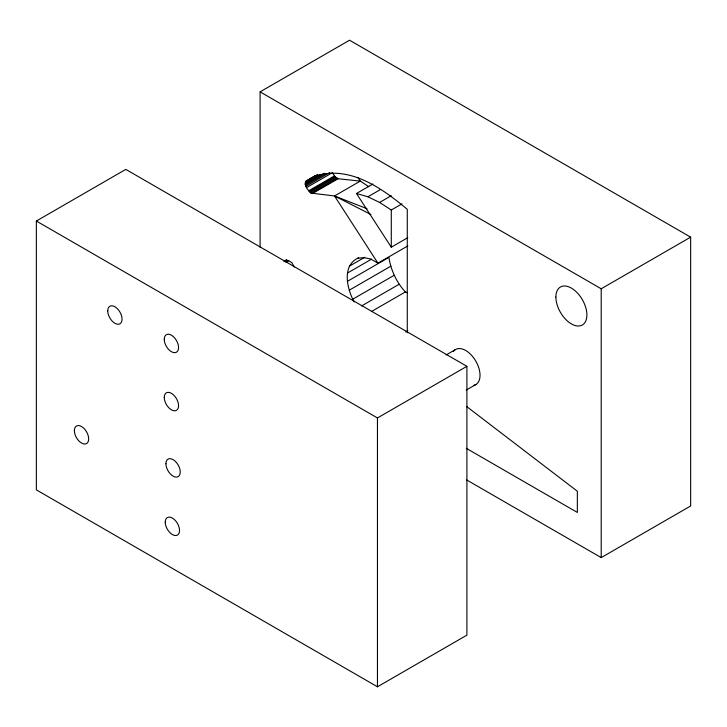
<?xml version="1.0" encoding="UTF-8"?>
<svg xmlns="http://www.w3.org/2000/svg" width="727" height="727" viewBox="0 0 727 727"><rect width="100%" height="100%" fill="white"/><g stroke="black" fill="none" stroke-linecap="round" stroke-linejoin="round"><path stroke-width="1.09" d="M367.053 208.74L334.52 195.963L310.902 193.073C308.003 190.101 303.323 185.221 306.131 180.959L315.672 175.443M354.149 301.941C346.988 288.837 341.417 265.382 358.675 257.767M283.948 261.52L286.093 260.002L289.673 261.247L292.063 262.901L294.235 266.963M36.35 221.026L125.798 169.391L466.907 366.317L466.907 635.144L377.458 686.788L36.35 489.853L36.35 221.026L377.458 417.961L466.907 366.317M260.093 247.253L260.093 91.856L349.542 40.212L690.65 237.147L690.65 505.974L601.202 557.609L466.525 479.865M305.658 181.505L317.108 174.898M310.665 178.342L317.345 175.034M305.413 182.195L317.817 175.034M305.176 183.159L320.443 174.344M305.176 184.258L324.26 173.244M305.413 185.221L325.451 173.653M305.894 186.33L329.749 172.553M306.612 187.566L332.375 172.69L334.993 176.688L338.1 178.751L360.283 181.096L368.825 186.694M308.757 190.738L334.52 175.861M309.229 191.555L334.993 176.688M309.947 192.246L335.71 177.379M310.902 193.073L336.665 178.206M311.619 193.209L337.383 178.342M312.337 193.627L338.1 178.751M407.856 245.899L377.931 263.174L334.52 195.963L360.283 181.096L357.875 177.361M407.774 237.684L391.29 247.198L356.466 193.491L372.942 183.967M356.466 193.491L367.917 196.79L380.521 189.52M367.917 196.79L379.603 202.442L391.235 195.727M284.902 260.975L286.811 259.866M285.856 262.347L288.719 260.693M391.29 247.198L391.29 210.012L401.958 203.86M349.305 266.2L364.754 257.285M347.397 273.088L371.533 259.157M347.397 281.349L388.9 257.385C390.908 270.208 396.533 282.403 405.366 291.954L407.365 292.708M349.305 290.164L390.808 266.2M352.65 299.251L394.152 275.297M361.519 305.976L399.159 284.248M371.579 311.465L405.366 291.954M405.83 331.903L407.774 330.776M446.051 354.994L455.593 349.478M260.093 91.856L601.202 288.783L690.65 237.147M466.289 390.045L475.831 384.538M315.436 176.134C349.587 164.884 382.402 188.475 407.274 209.321L407.274 332.775M357.893 258.212L364.1 257.667L370.779 259.039L377.931 263.174M334.52 195.963L370.915 214.501M466.252 448.305L577.347 512.444L577.347 491.234L466.661 406.538M379.603 202.442L391.29 210.012M601.202 288.783L601.202 557.609M377.458 417.961L377.458 686.788M453.321 351.595A20.238 11.687 60 0 1 475.385 360.41A20.238 11.687 60 0 1 473.922 385.292M164.257 339.318A10.123 5.843 60 0 0 174.989 352.668A10.123 5.843 60 0 0 174.989 338.355A10.123 5.843 60 0 0 164.257 339.318M165.929 463.762A10.123 5.843 60 0 0 176.661 477.112A10.123 5.843 60 0 0 176.661 462.799A10.123 5.843 60 0 0 165.929 463.762M555.882 297.052A21.928 12.659 60 0 0 579.137 325.987A21.928 12.659 60 0 0 579.137 294.971A21.928 12.659 60 0 0 555.882 297.052M165.238 522.195A10.123 5.843 60 0 0 175.97 535.545A10.123 5.843 60 0 0 175.97 521.241A10.123 5.843 60 0 0 165.238 522.195M74.372 430.648A10.123 5.843 60 0 0 85.104 444.006A10.123 5.843 60 0 0 85.104 429.693A10.123 5.843 60 0 0 74.372 430.648M107.741 310.883A10.123 5.843 60 0 0 118.474 324.242A10.123 5.843 60 0 0 118.474 309.929A10.123 5.843 60 0 0 107.741 310.883M164.257 397.451A10.123 5.843 60 0 0 174.989 410.8A10.123 5.843 60 0 0 174.989 396.488A10.123 5.843 60 0 0 164.257 397.451"/></g></svg>
